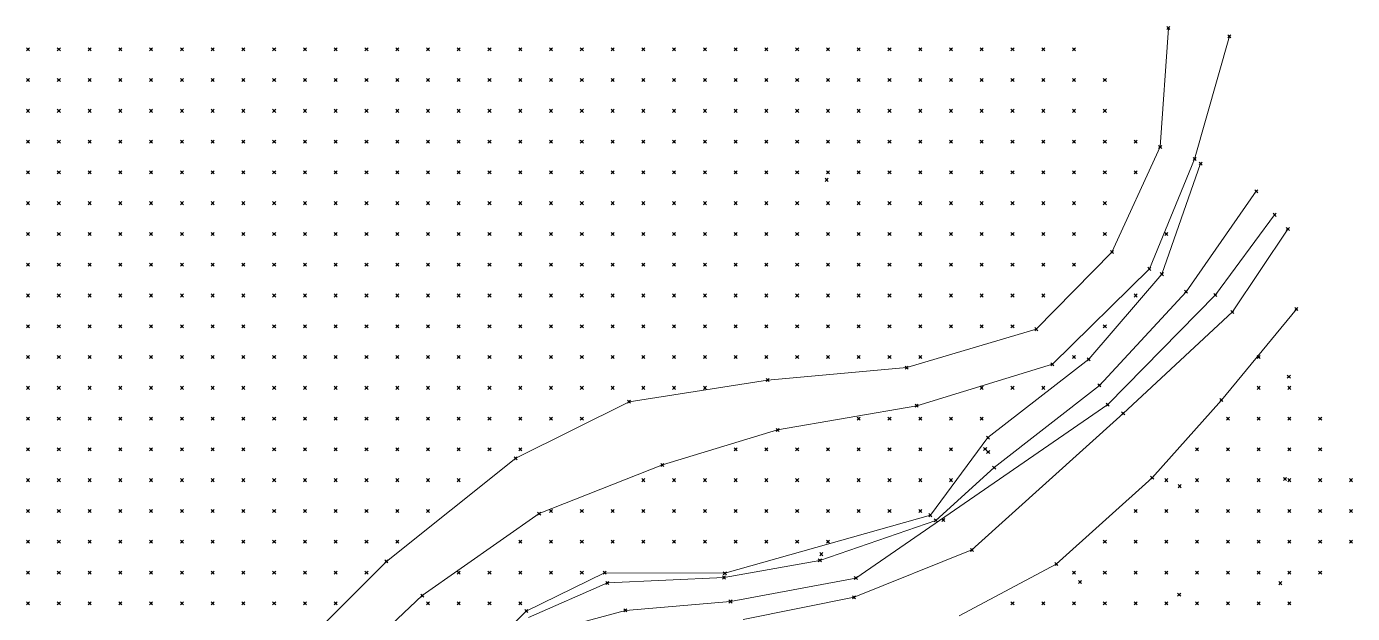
# Model space of a CAD drawing. Header units: metres. Extents: x 441556 to 446409, y 432338 to 461058.
# Drawn here: x 442739.7 to 442869, y 450137.6 to 450194.8 of the extents above; entities that cross this region are included whole.
import ezdxf

# ---------------------------------------------------------------- set-up
doc = ezdxf.new("R2010")
doc.units = ezdxf.units.M
doc.header["$MEASUREMENT"] = 0
doc.header["$PDMODE"] = 35
doc.header["$PDSIZE"] = 0.15
for name, color, linetype, lineweight in [('DTM-BRE-RevN_GRP_ CAROSABIL', 2, 'Continuous', 0), ('DTM-BRE-RevN_GRP_DRUM DE PIATRA', 2, 'Continuous', 0), ('DTM-BRE-RevN_GRP_FIRUL APEI', 2, 'Continuous', 0), ('DTM-BRE-RevN_GRP_RAU', 2, 'Continuous', 0), ('DTM-BRE-RevN_GRP_TALUZ SUS', 2, 'Continuous', 0), ('DTM-NOK-RevN_LIDAR_co_lidar', 91, 'Continuous', 0), ('DTM-NOK-RevN_RTK', 32, 'Continuous', 0)]:
    doc.layers.add(name, color=color, linetype=linetype, lineweight=lineweight)

msp = doc.modelspace()

# ---------------------------------------------------------------- linework, layer by layer
at = {"layer": 'DTM-BRE-RevN_GRP_ CAROSABIL'}
for p, q in [((442851.013, 450194.604, 355.377), (442850.213, 450183.021, 355.448)), ((442850.213, 450183.021, 355.448), (442845.509, 450172.779, 355.58)), ((442845.509, 450172.779, 355.58), (442838.127, 450165.265, 355.969)), ((442838.127, 450165.265, 355.969), (442825.503, 450161.523, 356.647)), ((442825.503, 450161.523, 356.647), (442811.941, 450160.313, 356.677)), ((442811.941, 450160.313, 356.677), (442798.432, 450158.201, 356.563)), ((442798.432, 450158.201, 356.563), (442787.388, 450152.685, 356.835)), ((442787.388, 450152.685, 356.835), (442774.77, 450142.636, 357.358)), ((442774.77, 450142.636, 357.358), (442765.734, 450133.601, 358.12))]:
    msp.add_line(p, q, dxfattribs=at)
at = {"layer": 'DTM-BRE-RevN_GRP_DRUM DE PIATRA'}
for p, q in [((442856.962, 450193.806, 355.432), (442853.569, 450181.836, 355.427)), ((442853.569, 450181.836, 355.427), (442849.155, 450171.149, 355.531)), ((442849.155, 450171.149, 355.531), (442839.704, 450161.852, 356.245)), ((442839.704, 450161.852, 356.245), (442826.482, 450157.813, 356.615)), ((442826.482, 450157.813, 356.615), (442812.909, 450155.448, 356.647)), ((442812.909, 450155.448, 356.647), (442801.678, 450152.04, 356.577)), ((442801.678, 450152.04, 356.577), (442789.669, 450147.292, 356.699)), ((442789.669, 450147.292, 356.699), (442778.269, 450139.307, 357.244)), ((442778.269, 450139.307, 357.244), (442768.294, 450129.937, 358.215))]:
    msp.add_line(p, q, dxfattribs=at)
at = {"layer": 'DTM-BRE-RevN_GRP_FIRUL APEI'}
for p, q in [((442855.598, 450168.601, 352.251), (442861.365, 450176.404, 351.679)), ((442845.095, 450157.92, 352.362), (442855.598, 450168.601, 352.251)), ((442820.543, 450141.017, 354.091), (442845.095, 450157.92, 352.362)), ((442808.319, 450138.734, 354.16), (442820.543, 450141.017, 354.091)), ((442798.073, 450137.867, 354.703), (442808.319, 450138.734, 354.16)), ((442790.476, 450135.814, 355.103), (442798.073, 450137.867, 354.703))]:
    msp.add_line(p, q, dxfattribs=at)
at = {"layer": 'DTM-BRE-RevN_GRP_RAU'}
for p, q in [((442852.741, 450168.915, 352.437), (442859.577, 450178.709, 352.149)), ((442862.658, 450175.021, 352.077), (442857.257, 450166.944, 352.401)), ((442844.286, 450159.788, 352.774), (442852.741, 450168.915, 352.437)), ((442857.257, 450166.944, 352.401), (442846.6, 450157.057, 352.73)), ((442834.027, 450151.785, 353.37), (442844.286, 450159.788, 352.774)), ((442846.6, 450157.057, 352.73), (442831.855, 450143.76, 353.994)), ((442828.339, 450146.639, 353.581), (442834.027, 450151.785, 353.37)), ((442817.027, 450142.74, 354.561), (442828.339, 450146.639, 353.581)), ((442831.855, 450143.76, 353.994), (442820.369, 450139.145, 354.175)), ((442807.694, 450141.068, 354.84), (442817.027, 450142.74, 354.561)), ((442796.319, 450140.536, 355.014), (442807.694, 450141.068, 354.84)), ((442788.621, 450137.163, 355.312), (442796.319, 450140.536, 355.014)), ((442820.369, 450139.145, 354.175), (442809.561, 450136.968, 354.5))]:
    msp.add_line(p, q, dxfattribs=at)
at = {"layer": 'DTM-BRE-RevN_GRP_TALUZ SUS'}
for p, q in [((442854.15, 450181.399, 355.301), (442850.372, 450170.624, 355.381)), ((442850.372, 450170.624, 355.381), (442843.243, 450162.329, 355.713)), ((442863.491, 450167.231, 356.663), (442856.178, 450158.364, 356.777)), ((442843.243, 450162.329, 355.713), (442833.422, 450154.7, 354.726)), ((442856.178, 450158.364, 356.777), (442849.429, 450150.787, 357.281)), ((442833.422, 450154.7, 354.726), (442827.809, 450147.144, 354.388)), ((442849.429, 450150.787, 357.281), (442840.086, 450142.375, 357.765)), ((442827.809, 450147.144, 354.388), (442807.772, 450141.484, 355.632)), ((442840.086, 450142.375, 357.765), (442830.603, 450137.328, 357.645)), ((442796.053, 450141.541, 356.11), (442788.415, 450137.807, 356.434)), ((442807.772, 450141.484, 355.632), (442796.053, 450141.541, 356.11)), ((442788.415, 450137.807, 356.434), (442779.702, 450129.176, 356.352))]:
    msp.add_line(p, q, dxfattribs=at)
at = {"layer": 'DTM-NOK-RevN_LIDAR_co_lidar'}
for p in [(442739.838, 450192.543, 395.553), (442742.838, 450192.543, 393.863), (442745.837, 450192.543, 392.135), (442748.836, 450192.543, 390.386), (442751.836, 450192.543, 388.873), (442754.835, 450192.543, 387.591), (442757.834, 450192.543, 386.472), (442760.834, 450192.543, 385.625), (442763.833, 450192.543, 384.94), (442766.832, 450192.543, 384.03), (442769.832, 450192.543, 382.973), (442772.831, 450192.543, 382.186), (442775.831, 450192.543, 381.791), (442778.83, 450192.543, 382.022), (442781.829, 450192.543, 382.844), (442784.829, 450192.543, 382.936), (442787.828, 450192.543, 382.281), (442790.827, 450192.543, 381.152), (442793.827, 450192.543, 379.941), (442796.826, 450192.543, 378.23), (442799.825, 450192.543, 376.015), (442802.825, 450192.543, 374.314), (442805.824, 450192.543, 372.907), (442808.823, 450192.543, 371.366), (442811.823, 450192.543, 370.233), (442814.822, 450192.543, 369.374), (442817.821, 450192.543, 368.869), (442820.821, 450192.543, 368.59), (442823.82, 450192.543, 368.261), (442826.819, 450192.543, 368.151), (442829.819, 450192.543, 367.593), (442832.818, 450192.543, 366.462), (442835.817, 450192.543, 365.383), (442838.817, 450192.543, 364.131), (442841.816, 450192.543, 362.22), (442739.838, 450189.544, 393.805), (442742.838, 450189.544, 392.038), (442745.837, 450189.544, 390.17), (442748.836, 450189.544, 388.278), (442751.836, 450189.544, 386.721), (442754.835, 450189.544, 385.322), (442757.834, 450189.544, 384.147), (442760.834, 450189.544, 383.151), (442763.833, 450189.544, 382.496), (442766.832, 450189.544, 381.785), (442769.832, 450189.544, 380.623), (442772.831, 450189.544, 379.563), (442775.831, 450189.544, 379.209), (442778.83, 450189.544, 379.526), (442781.829, 450189.544, 380.35), (442784.829, 450189.544, 381.185), (442787.828, 450189.544, 380.922), (442790.827, 450189.544, 380.04), (442793.827, 450189.544, 379.357), (442796.826, 450189.544, 378.543), (442799.825, 450189.544, 377.235), (442802.825, 450189.544, 375.573), (442805.824, 450189.544, 374.115), (442808.823, 450189.544, 372.623), (442811.823, 450189.544, 371.392), (442814.822, 450189.544, 370.354), (442817.821, 450189.544, 369.482), (442820.821, 450189.544, 369.031), (442823.82, 450189.544, 368.777), (442826.819, 450189.544, 368.664), (442829.819, 450189.544, 368.243), (442832.818, 450189.544, 367.236), (442835.817, 450189.544, 366.016), (442838.817, 450189.544, 364.873), (442841.816, 450189.544, 363.544), (442844.815, 450189.544, 361.334), (442739.838, 450186.544, 392.001), (442742.838, 450186.544, 390.028), (442745.837, 450186.544, 387.955), (442748.836, 450186.544, 386.096), (442751.836, 450186.544, 384.65), (442754.835, 450186.544, 383.144), (442757.834, 450186.544, 381.916), (442760.834, 450186.544, 380.813), (442763.833, 450186.544, 379.976), (442766.832, 450186.544, 379.286), (442769.832, 450186.544, 378.279), (442772.831, 450186.544, 377.2), (442775.831, 450186.544, 376.716), (442778.83, 450186.544, 377.016), (442781.829, 450186.544, 377.899), (442784.829, 450186.544, 378.76), (442787.828, 450186.544, 378.469), (442790.827, 450186.544, 378.018), (442793.827, 450186.544, 377.695), (442796.826, 450186.544, 377.636), (442799.825, 450186.544, 377.16), (442802.825, 450186.544, 376.063), (442805.824, 450186.544, 374.771), (442808.823, 450186.544, 373.614), (442811.823, 450186.544, 372.414), (442814.822, 450186.544, 371.267), (442817.821, 450186.544, 370.25), (442820.821, 450186.544, 369.626), (442823.82, 450186.544, 369.218), (442826.819, 450186.544, 368.921), (442829.819, 450186.544, 368.589), (442832.818, 450186.544, 367.704), (442835.817, 450186.544, 366.295), (442838.817, 450186.544, 365.03), (442841.816, 450186.544, 363.809), (442844.815, 450186.544, 361.358), (442739.838, 450183.545, 390.039), (442742.838, 450183.545, 387.56), (442745.837, 450183.545, 385.513), (442748.836, 450183.545, 383.89), (442751.836, 450183.545, 382.409), (442754.835, 450183.545, 380.952), (442757.834, 450183.545, 379.65), (442760.834, 450183.545, 378.478), (442763.833, 450183.545, 377.483), (442766.832, 450183.545, 376.694), (442769.832, 450183.545, 375.828), (442772.831, 450183.545, 374.829), (442775.831, 450183.545, 374.143), (442778.83, 450183.545, 374.057), (442781.829, 450183.545, 374.706), (442784.829, 450183.545, 375.893), (442787.828, 450183.545, 375.867), (442790.827, 450183.545, 375.551), (442793.827, 450183.545, 375.345), (442796.826, 450183.545, 375.721), (442799.825, 450183.545, 375.862), (442802.825, 450183.545, 375.651), (442805.824, 450183.545, 374.834), (442808.823, 450183.545, 374.013), (442811.823, 450183.545, 373.062), (442814.822, 450183.545, 371.812), (442817.821, 450183.545, 370.824), (442820.821, 450183.545, 369.838), (442823.82, 450183.545, 369.339), (442826.819, 450183.545, 368.986), (442829.819, 450183.545, 368.578), (442832.818, 450183.545, 367.627), (442835.817, 450183.545, 366.162), (442838.817, 450183.545, 364.912), (442841.816, 450183.545, 363.591), (442844.815, 450183.545, 361.003), (442847.815, 450183.545, 357.207), (442739.838, 450180.546, 387.855), (442742.838, 450180.546, 385.052), (442745.837, 450180.546, 383.191), (442748.836, 450180.546, 381.711), (442751.836, 450180.546, 380.091), (442754.835, 450180.546, 378.737), (442757.834, 450180.546, 377.393), (442760.834, 450180.546, 376.078), (442763.833, 450180.546, 375.031), (442766.832, 450180.546, 374.189), (442769.832, 450180.546, 373.374), (442772.831, 450180.546, 372.446), (442775.831, 450180.546, 371.512), (442778.83, 450180.546, 370.926), (442781.829, 450180.546, 371.088), (442784.829, 450180.546, 372.455), (442787.828, 450180.546, 373.307), (442790.827, 450180.546, 373.158), (442793.827, 450180.546, 372.887), (442796.826, 450180.546, 373.439), (442799.825, 450180.546, 373.953), (442802.825, 450180.546, 374.235), (442805.824, 450180.546, 373.852), (442808.823, 450180.546, 373.52), (442811.823, 450180.546, 372.994), (442814.822, 450180.546, 371.851), (442817.821, 450180.546, 370.994), (442820.821, 450180.546, 369.902), (442823.82, 450180.546, 369.337), (442826.819, 450180.546, 368.921), (442829.819, 450180.546, 368.218), (442832.818, 450180.546, 367.122), (442835.817, 450180.546, 365.805), (442838.817, 450180.546, 364.538), (442841.816, 450180.546, 362.851), (442844.815, 450180.546, 360.021), (442847.815, 450180.546, 356.711), (442817.687, 450179.817, 370.964), (442739.838, 450177.546, 385.351), (442742.838, 450177.546, 383.034), (442745.837, 450177.546, 380.985), (442748.836, 450177.546, 379.447), (442751.836, 450177.546, 377.903), (442754.835, 450177.546, 376.506), (442757.834, 450177.546, 375.189), (442760.834, 450177.546, 373.851), (442763.833, 450177.546, 372.757), (442766.832, 450177.546, 371.848), (442769.832, 450177.546, 370.921), (442772.831, 450177.546, 369.965), (442775.831, 450177.546, 368.995), (442778.83, 450177.546, 368.262), (442781.829, 450177.546, 368.144), (442784.829, 450177.546, 368.923), (442787.828, 450177.546, 370.618), (442790.827, 450177.546, 370.75), (442793.827, 450177.546, 370.483), (442796.826, 450177.546, 370.925), (442799.825, 450177.546, 371.788), (442802.825, 450177.546, 371.943), (442805.824, 450177.546, 371.919), (442808.823, 450177.546, 372.054), (442811.823, 450177.546, 371.905), (442814.822, 450177.546, 371.259), (442817.821, 450177.546, 370.726), (442820.821, 450177.546, 370.06), (442823.82, 450177.546, 369.325), (442826.819, 450177.546, 368.633), (442829.819, 450177.546, 367.66), (442832.818, 450177.546, 366.498), (442835.817, 450177.546, 365.344), (442838.817, 450177.546, 363.916), (442841.816, 450177.546, 361.743), (442844.815, 450177.546, 358.626), (442739.838, 450174.547, 383.123), (442742.838, 450174.547, 381.132), (442745.837, 450174.547, 378.883), (442748.836, 450174.547, 377.192), (442751.836, 450174.547, 375.67), (442754.835, 450174.547, 374.204), (442757.834, 450174.547, 373.059), (442760.834, 450174.547, 371.797), (442763.833, 450174.547, 370.641), (442766.832, 450174.547, 369.647), (442769.832, 450174.547, 368.431), (442772.831, 450174.547, 367.296), (442775.831, 450174.547, 366.525), (442778.83, 450174.547, 365.883), (442781.829, 450174.547, 365.667), (442784.829, 450174.547, 366.147), (442787.828, 450174.547, 367.939), (442790.827, 450174.547, 367.802), (442793.827, 450174.547, 367.801), (442796.826, 450174.547, 368.303), (442799.825, 450174.547, 369.4), (442802.825, 450174.547, 369.423), (442805.824, 450174.547, 369.639), (442808.823, 450174.547, 369.776), (442811.823, 450174.547, 369.924), (442814.822, 450174.547, 369.945), (442817.821, 450174.547, 369.716), (442820.821, 450174.547, 369.338), (442823.82, 450174.547, 368.622), (442826.819, 450174.547, 367.794), (442829.819, 450174.547, 366.883), (442832.818, 450174.547, 365.824), (442835.817, 450174.547, 364.593), (442838.817, 450174.547, 362.895), (442841.816, 450174.547, 360.336), (442844.815, 450174.547, 357.317), (442850.814, 450174.547, 355.344), (442739.838, 450171.548, 381.152), (442742.838, 450171.548, 379.113), (442745.837, 450171.548, 376.99), (442748.836, 450171.548, 375.059), (442751.836, 450171.548, 373.339), (442754.835, 450171.548, 371.816), (442757.834, 450171.548, 370.736), (442760.834, 450171.548, 369.542), (442763.833, 450171.548, 368.499), (442766.832, 450171.548, 367.532), (442769.832, 450171.548, 366.049), (442772.831, 450171.548, 364.678), (442775.831, 450171.548, 364.065), (442778.83, 450171.548, 363.594), (442781.829, 450171.548, 363.253), (442784.829, 450171.548, 363.524), (442787.828, 450171.548, 364.76), (442790.827, 450171.548, 364.571), (442793.827, 450171.548, 364.708), (442796.826, 450171.548, 365.408), (442799.825, 450171.548, 367.278), (442802.825, 450171.548, 367.271), (442805.824, 450171.548, 367.156), (442808.823, 450171.548, 367.122), (442811.823, 450171.548, 367.447), (442814.822, 450171.548, 367.845), (442817.821, 450171.548, 367.874), (442820.821, 450171.548, 367.291), (442823.82, 450171.548, 366.652), (442826.819, 450171.548, 366.01), (442829.819, 450171.548, 365.404), (442832.818, 450171.548, 364.558), (442835.817, 450171.548, 363.092), (442838.817, 450171.548, 360.926), (442841.816, 450171.548, 358.259), (442739.838, 450168.548, 378.763), (442742.838, 450168.548, 376.876), (442745.837, 450168.548, 375.124), (442748.836, 450168.548, 373.018), (442751.836, 450168.548, 371.22), (442754.835, 450168.548, 369.417), (442757.834, 450168.548, 368.248), (442760.834, 450168.548, 367.273), (442763.833, 450168.548, 366.221), (442766.832, 450168.548, 364.964), (442769.832, 450168.548, 363.2), (442772.831, 450168.548, 361.847), (442775.831, 450168.548, 361.614), (442778.83, 450168.548, 361.347), (442781.829, 450168.548, 360.824), (442784.829, 450168.548, 360.798), (442787.828, 450168.548, 361.469), (442790.827, 450168.548, 361.482), (442793.827, 450168.548, 361.669), (442796.826, 450168.548, 362.076), (442799.825, 450168.548, 364.433), (442802.825, 450168.548, 364.679), (442805.824, 450168.548, 364.586), (442808.823, 450168.548, 364.275), (442811.823, 450168.548, 364.752), (442814.822, 450168.548, 365.089), (442817.821, 450168.548, 365.342), (442820.821, 450168.548, 364.135), (442823.82, 450168.548, 363.065), (442826.819, 450168.548, 362.744), (442829.819, 450168.548, 362.629), (442832.818, 450168.548, 361.957), (442835.817, 450168.548, 360.409), (442838.817, 450168.548, 358.169), (442847.815, 450168.548, 355.247), (442739.838, 450165.549, 376.095), (442742.838, 450165.549, 374.386), (442745.837, 450165.549, 373.113), (442748.836, 450165.549, 371.139), (442751.836, 450165.549, 369.231), (442754.835, 450165.549, 367.588), (442757.834, 450165.549, 366.291), (442760.834, 450165.549, 365.085), (442763.833, 450165.549, 363.446), (442766.832, 450165.549, 361.579), (442769.832, 450165.549, 360.162), (442772.831, 450165.549, 359.299), (442775.831, 450165.549, 358.849), (442778.83, 450165.549, 358.695), (442781.829, 450165.549, 358.571), (442784.829, 450165.549, 358.91), (442787.828, 450165.549, 358.6), (442790.827, 450165.549, 358.676), (442793.827, 450165.549, 359.158), (442796.826, 450165.549, 359.876), (442799.825, 450165.549, 360.5), (442802.825, 450165.549, 360.842), (442805.824, 450165.549, 361.421), (442808.823, 450165.549, 360.907), (442811.823, 450165.549, 361.433), (442814.822, 450165.549, 361.801), (442817.821, 450165.549, 361.954), (442820.821, 450165.549, 360.913), (442823.82, 450165.549, 359.611), (442826.819, 450165.549, 359.032), (442829.819, 450165.549, 359.221), (442832.818, 450165.549, 358.466), (442835.817, 450165.549, 356.949), (442844.815, 450165.549, 355.554), (442739.838, 450162.55, 373.751), (442742.838, 450162.55, 372.282), (442745.837, 450162.55, 370.834), (442748.836, 450162.55, 368.661), (442751.836, 450162.55, 366.936), (442754.835, 450162.55, 365.786), (442757.834, 450162.55, 364.34), (442760.834, 450162.55, 362.715), (442763.833, 450162.55, 360.922), (442766.832, 450162.55, 359.453), (442769.832, 450162.55, 358.319), (442772.831, 450162.55, 357.482), (442775.831, 450162.55, 357.314), (442778.83, 450162.55, 357.224), (442781.829, 450162.55, 357.28), (442784.829, 450162.55, 357.692), (442787.828, 450162.55, 357.587), (442790.827, 450162.55, 357.415), (442793.827, 450162.55, 357.246), (442796.826, 450162.55, 357.503), (442799.825, 450162.55, 357.876), (442802.825, 450162.55, 357.436), (442805.824, 450162.55, 357.291), (442808.823, 450162.55, 357.605), (442811.823, 450162.55, 357.586), (442814.822, 450162.55, 358.192), (442817.821, 450162.55, 358.155), (442820.821, 450162.55, 357.533), (442823.82, 450162.55, 357.004), (442826.819, 450162.55, 356.702), (442841.816, 450162.55, 355.531), (442859.812, 450162.55, 356.404), (442739.838, 450159.55, 371.519), (442742.838, 450159.55, 370.017), (442745.837, 450159.55, 368.457), (442748.836, 450159.55, 366.458), (442751.836, 450159.55, 364.763), (442754.835, 450159.55, 363.308), (442757.834, 450159.55, 361.396), (442760.834, 450159.55, 360.294), (442763.833, 450159.55, 359.019), (442766.832, 450159.55, 357.709), (442769.832, 450159.55, 357.291), (442772.831, 450159.55, 357.199), (442775.831, 450159.55, 357.101), (442778.83, 450159.55, 356.91), (442781.829, 450159.55, 356.68), (442784.829, 450159.55, 356.834), (442787.828, 450159.55, 356.752), (442790.827, 450159.55, 356.753), (442793.827, 450159.55, 356.531), (442796.826, 450159.55, 356.371), (442799.825, 450159.55, 356.397), (442802.825, 450159.55, 356.528), (442805.824, 450159.55, 356.577), (442832.818, 450159.55, 356.3), (442835.817, 450159.55, 356.011), (442838.817, 450159.55, 355.263), (442859.812, 450159.55, 356.71), (442862.811, 450159.55, 356.624), (442739.838, 450156.551, 369.522), (442742.838, 450156.551, 367.946), (442745.837, 450156.551, 366.262), (442748.836, 450156.551, 364.584), (442751.836, 450156.551, 363.103), (442754.835, 450156.551, 361.654), (442757.834, 450156.551, 359.598), (442760.834, 450156.551, 358.209), (442763.833, 450156.551, 357.679), (442766.832, 450156.551, 357.388), (442769.832, 450156.551, 357.205), (442772.831, 450156.551, 357.072), (442775.831, 450156.551, 356.871), (442778.83, 450156.551, 356.684), (442781.829, 450156.551, 356.77), (442784.829, 450156.551, 356.97), (442787.828, 450156.551, 356.724), (442790.827, 450156.551, 356.636), (442793.827, 450156.551, 356.611), (442820.821, 450156.551, 356.429), (442823.82, 450156.551, 356.303), (442826.819, 450156.551, 356.305), (442829.819, 450156.551, 356.161), (442832.818, 450156.551, 355.76), (442856.813, 450156.551, 356.824), (442859.812, 450156.551, 356.722), (442862.811, 450156.551, 356.609), (442865.811, 450156.551, 356.464), (442739.838, 450153.552, 367.461), (442742.838, 450153.552, 366.098), (442745.837, 450153.552, 364.511), (442748.836, 450153.552, 363.024), (442751.836, 450153.552, 361.929), (442754.835, 450153.552, 361.156), (442757.834, 450153.552, 360.318), (442760.834, 450153.552, 359.069), (442763.833, 450153.552, 358.08), (442766.832, 450153.552, 357.701), (442769.832, 450153.552, 357.333), (442772.831, 450153.552, 356.798), (442775.831, 450153.552, 356.578), (442778.83, 450153.552, 356.679), (442781.829, 450153.552, 356.864), (442784.829, 450153.552, 357.157), (442787.828, 450153.552, 356.796), (442808.823, 450153.552, 356.55), (442811.823, 450153.552, 356.405), (442814.822, 450153.552, 356.17), (442817.821, 450153.552, 355.8), (442820.821, 450153.552, 355.399), (442823.82, 450153.552, 355.154), (442826.819, 450153.552, 355.036), (442829.819, 450153.552, 354.608), (442853.813, 450153.552, 356.925), (442856.813, 450153.552, 356.913), (442859.812, 450153.552, 356.766), (442862.811, 450153.552, 356.643), (442865.811, 450153.552, 356.497), (442739.838, 450150.552, 367.12), (442742.838, 450150.552, 365.73), (442745.837, 450150.552, 364.13), (442748.836, 450150.552, 363.036), (442751.836, 450150.552, 362.103), (442754.835, 450150.552, 361.33), (442757.834, 450150.552, 360.559), (442760.834, 450150.552, 359.962), (442763.833, 450150.552, 359.318), (442766.832, 450150.552, 358.559), (442769.832, 450150.552, 357.566), (442772.831, 450150.552, 356.673), (442775.831, 450150.552, 356.583), (442778.83, 450150.552, 356.88), (442781.829, 450150.552, 357.012), (442799.825, 450150.552, 356.45), (442802.825, 450150.552, 356.319), (442805.824, 450150.552, 356.337), (442808.823, 450150.552, 355.999), (442811.823, 450150.552, 355.711), (442814.822, 450150.552, 355.526), (442817.821, 450150.552, 355.342), (442820.821, 450150.552, 355.172), (442823.82, 450150.552, 355.039), (442826.819, 450150.552, 354.764), (442829.819, 450150.552, 354.101), (442850.814, 450150.552, 356.967), (442853.813, 450150.552, 357.118), (442856.813, 450150.552, 356.944), (442859.812, 450150.552, 356.773), (442862.811, 450150.552, 356.645), (442865.811, 450150.552, 356.471), (442868.81, 450150.552, 356.278), (442739.838, 450147.553, 366.871), (442742.838, 450147.553, 365.589), (442745.837, 450147.553, 364.241), (442748.836, 450147.553, 363.25), (442751.836, 450147.553, 362.302), (442754.835, 450147.553, 361.492), (442757.834, 450147.553, 360.68), (442760.834, 450147.553, 359.924), (442763.833, 450147.553, 359.278), (442766.832, 450147.553, 358.727), (442769.832, 450147.553, 358.115), (442772.831, 450147.553, 357.243), (442775.831, 450147.553, 356.729), (442778.83, 450147.553, 356.994), (442790.827, 450147.553, 356.628), (442793.827, 450147.553, 356.512), (442796.826, 450147.553, 356.321), (442799.825, 450147.553, 356.172), (442802.825, 450147.553, 355.951), (442805.824, 450147.553, 355.875), (442808.823, 450147.553, 355.706), (442811.823, 450147.553, 355.555), (442814.822, 450147.553, 355.498), (442817.821, 450147.553, 355.433), (442820.821, 450147.553, 355.207), (442823.82, 450147.553, 354.865), (442826.819, 450147.553, 354.248), (442847.815, 450147.553, 357.303), (442850.814, 450147.553, 357.28), (442853.813, 450147.553, 357.099), (442856.813, 450147.553, 356.918), (442859.812, 450147.553, 356.765), (442862.811, 450147.553, 356.606), (442865.811, 450147.553, 356.464), (442868.81, 450147.553, 356.354), (442739.838, 450144.553, 366.579), (442742.838, 450144.553, 365.479), (442745.837, 450144.553, 364.299), (442748.836, 450144.553, 363.332), (442751.836, 450144.553, 362.292), (442754.835, 450144.553, 361.443), (442757.834, 450144.553, 360.731), (442760.834, 450144.553, 360.038), (442763.833, 450144.553, 359.39), (442766.832, 450144.553, 358.788), (442769.832, 450144.553, 358.185), (442772.831, 450144.553, 357.618), (442775.831, 450144.553, 357.227), (442787.828, 450144.553, 356.653), (442790.827, 450144.553, 356.548), (442793.827, 450144.553, 356.32), (442796.826, 450144.553, 356.003), (442799.825, 450144.553, 356.046), (442802.825, 450144.553, 355.801), (442805.824, 450144.553, 355.746), (442808.823, 450144.553, 355.501), (442811.823, 450144.553, 355.282), (442814.822, 450144.553, 355.127), (442817.821, 450144.553, 355.182), (442844.815, 450144.553, 357.554), (442847.815, 450144.553, 357.426), (442850.814, 450144.553, 357.258), (442853.813, 450144.553, 357.104), (442856.813, 450144.553, 356.975), (442859.812, 450144.553, 356.822), (442862.811, 450144.553, 356.675), (442865.811, 450144.553, 356.615), (442868.81, 450144.553, 356.556), (442739.838, 450141.554, 366.115), (442742.838, 450141.554, 365.02), (442745.837, 450141.554, 364.005), (442748.836, 450141.554, 363.113), (442751.836, 450141.554, 362.242), (442754.835, 450141.554, 361.481), (442757.834, 450141.554, 360.738), (442760.834, 450141.554, 360.081), (442763.833, 450141.554, 359.435), (442766.832, 450141.554, 358.583), (442769.832, 450141.554, 357.832), (442772.831, 450141.554, 357.509), (442781.829, 450141.554, 356.928), (442784.829, 450141.554, 356.733), (442787.828, 450141.554, 356.5), (442790.827, 450141.554, 356.288), (442793.827, 450141.554, 355.772), (442841.816, 450141.554, 357.726), (442844.815, 450141.554, 357.68), (442847.815, 450141.554, 357.439), (442850.814, 450141.554, 357.258), (442853.813, 450141.554, 357.114), (442856.813, 450141.554, 357.038), (442859.812, 450141.554, 356.941), (442862.811, 450141.554, 356.806), (442865.811, 450141.554, 356.792), (442739.838, 450138.555, 365.627), (442742.838, 450138.555, 364.683), (442745.837, 450138.555, 363.753), (442748.836, 450138.555, 362.925), (442751.836, 450138.555, 362.185), (442754.835, 450138.555, 361.415), (442757.834, 450138.555, 360.648), (442760.834, 450138.555, 360.001), (442763.833, 450138.555, 359.169), (442766.832, 450138.555, 358.243), (442769.832, 450138.555, 357.746), (442778.83, 450138.555, 357.07), (442781.829, 450138.555, 356.829), (442784.829, 450138.555, 356.543), (442787.828, 450138.555, 356.122), (442835.817, 450138.555, 357.549), (442838.817, 450138.555, 357.853), (442841.816, 450138.555, 357.822), (442844.815, 450138.555, 357.632), (442847.815, 450138.555, 357.422), (442850.814, 450138.555, 357.263), (442853.813, 450138.555, 357.203), (442856.813, 450138.555, 357.153), (442859.812, 450138.555, 357.065), (442862.811, 450138.555, 357.003)]:
    msp.add_point(p, dxfattribs=at)
at = {"layer": 'DTM-NOK-RevN_RTK'}
for p in [(442851.013, 450194.604, 355.377), (442856.962, 450193.806, 355.432), (442850.213, 450183.021, 355.448), (442853.569, 450181.836, 355.427), (442854.15, 450181.399, 355.301), (442859.577, 450178.709, 352.149), (442861.365, 450176.404, 351.679), (442862.658, 450175.021, 352.077), (442845.509, 450172.779, 355.58), (442849.155, 450171.149, 355.531), (442850.372, 450170.624, 355.381), (442852.741, 450168.915, 352.437), (442855.598, 450168.601, 352.251), (442857.257, 450166.944, 352.401), (442863.491, 450167.231, 356.663), (442838.127, 450165.265, 355.969), (442825.503, 450161.523, 356.647), (442839.704, 450161.852, 356.245), (442843.243, 450162.329, 355.713), (442811.941, 450160.313, 356.677), (442862.757, 450160.628, 356.652), (442844.286, 450159.788, 352.774), (442798.432, 450158.201, 356.563), (442826.482, 450157.813, 356.615), (442845.095, 450157.92, 352.362), (442856.178, 450158.364, 356.777), (442846.6, 450157.057, 352.73), (442812.909, 450155.448, 356.647), (442833.422, 450154.7, 354.726), (442833.149, 450153.585, 353.023), (442787.388, 450152.685, 356.835), (442833.442, 450153.29, 353.018), (442801.678, 450152.04, 356.577), (442834.027, 450151.785, 353.37), (442849.429, 450150.787, 357.281), (442852.11, 450149.974, 357.236), (442862.378, 450150.681, 356.73), (442789.669, 450147.292, 356.699), (442827.809, 450147.144, 354.388), (442828.339, 450146.639, 353.581), (442829.063, 450146.68, 353.449), (442817.166, 450143.344, 355.154), (442831.855, 450143.76, 353.994), (442774.77, 450142.636, 357.358), (442817.027, 450142.74, 354.561), (442840.086, 450142.375, 357.765), (442796.053, 450141.541, 356.11), (442796.319, 450140.536, 355.014), (442807.694, 450141.068, 354.84), (442807.772, 450141.484, 355.632), (442820.543, 450141.017, 354.091), (442842.406, 450140.637, 357.977), (442861.915, 450140.521, 357.021), (442778.269, 450139.307, 357.244), (442852.062, 450139.405, 357.266), (442808.319, 450138.734, 354.16), (442820.369, 450139.145, 354.175), (442788.415, 450137.807, 356.434), (442798.073, 450137.867, 354.703)]:
    msp.add_point(p, dxfattribs=at)

doc.saveas('drawing.dxf')
